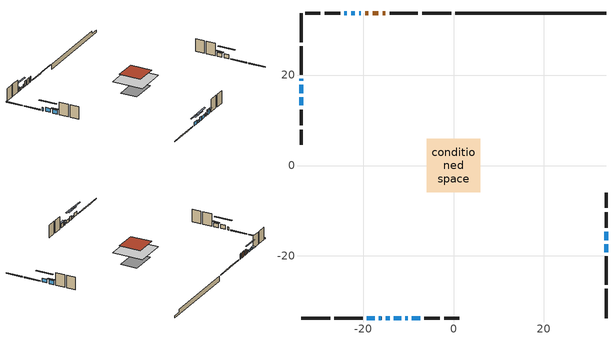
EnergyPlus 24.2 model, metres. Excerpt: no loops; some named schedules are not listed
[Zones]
conditioned space
 floor adiabatic (AdiabaticFloorConstruction): -5.93,-5.93 -5.93,5.93 5.93,5.93 5.93,-5.93 z2.92
 floor foundation (Slab1 construction): -5.09,-3.24 -5.09,3.24 5.09,3.24 5.09,-3.24 z-1.36
 wall outside (RimJoist1 construction): -0.51,33.74 -6.95,33.74 / -33.74,-33.74 -27.3,-33.74 / -33.74,33.74 -33.74,27.3 / 33.74,-33.74 33.74,-27.3 z0.48:0.78
 wall outside (RimJoist2 construction): -7.88,33.74 -14.12,33.74 / -26.37,-33.74 -20.12,-33.74 / -33.74,26.37 -33.74,20.12 / 33.74,-26.37 33.74,-20.12 z0.48:0.78
 wall outside (AdiabaticWallConstruction 1): -15.05,33.74 -15.7,33.74 / -16.62,33.74 -17.92,33.74 / -18.84,33.74 -19.56,33.74 z0.48:2.51
 wall outside (AdiabaticWallConstruction): -20.49,33.74 -20.88,33.74 / -33.74,19.2 -33.74,18.8 / -13.18,-33.74 -11.6,-33.74 z0.48:1.7; -21.81,33.74 -22.67,33.74 / -23.6,33.74 -24.13,33.74 z0.48:1.37; -19.19,-33.74 -17.42,-33.74 z0.48:1.93; -16.49,-33.74 -15.93,-33.74 / -10.67,-33.74 -10.11,-33.74 z0.48:1.4; -15,-33.74 -14.11,-33.74 / 33.74,-19.19 33.74,-17.41 / -9.18,-33.74 -7.4,-33.74 / 33.74,-16.48 33.74,-14.7 / -33.74,15.07 -33.74,13.28 z0.48:1.98; -33.74,17.88 -33.74,15.99 z0.48:2.03
 wall outside (Wall1 construction): -25.06,33.74 -28.53,33.74 / -6.47,-33.74 -3,-33.74 / -33.74,12.36 -33.74,8.89 / 33.74,-13.77 33.74,-10.3 z0.48:5.36
 wall outside (Wall2 construction): -29.46,33.74 -32.81,33.74 / -2.07,-33.74 1.28,-33.74 / -33.74,7.96 -33.74,4.61 / 33.74,-9.38 33.74,-6.03 z0.48:5.36
 wall foundation (FoundationWall1 construction): 0.42,33.74,-1.36 0.42,33.74,0.48 30.41,33.74,0.48 30.41,33.74,-0.54 33.74,33.74,-0.54 33.74,33.74,-1.36
 window (WindowConstruction 10): -20.49,33.74 -20.88,33.74 z0.48:1.7
 window (WindowConstruction 12): -33.74,19.19 -33.74,18.8 z0.48:1.7
 window (WindowConstruction 4): -21.81,33.74 -22.67,33.74 z0.48:1.37
 window (WindowConstruction 5): -19.19,-33.74 -17.42,-33.74 z0.48:1.93
 window (WindowConstruction 6): -16.49,-33.74 -15.93,-33.74 z0.48:1.39
 window (WindowConstruction 7): -15,-33.74 -14.11,-33.74 z0.48:1.98
 window (WindowConstruction 8): 33.74,-19.19 33.74,-17.41 z0.48:1.98
 window (WindowConstruction 9): -33.74,17.88 -33.74,15.99 z0.48:2.03
 window (WindowConstruction 13): -13.18,-33.74 -11.6,-33.74 z0.48:1.7
 window (WindowConstruction): -10.67,-33.74 -10.11,-33.74 z0.48:1.39
 window (WindowConstruction 1): -9.18,-33.74 -7.4,-33.74 z0.48:1.98
 window (WindowConstruction 2): 33.74,-16.48 33.74,-14.7 z0.48:1.98
 window (WindowConstruction 3): -33.74,15.07 -33.74,13.29 z0.48:1.98
 window (WindowConstruction 11): -23.6,33.74 -24.13,33.74 z0.48:1.37
 door (Door): -15.05,33.74 -15.7,33.74 z0.48:2.51
 door (Door 1): -16.63,33.74 -17.92,33.74 z0.48:2.51
 door (Door 2): -18.85,33.74 -19.56,33.74 z0.48:2.51
 ceiling adiabatic (AdiabaticFloorConstruction): 5.93,-5.93 5.93,5.93 -5.93,5.93 -5.93,-5.93 z2.92
 roof outside (Roof1 construction): -4.19,4.19 -4.19,-4.19 4.19,-4.19 4.19,4.19 z5.36
shading: -25.14,33.74 -19.34,33.74 -19.34,34.15 -25.14,34.15 z3.84; -14.95,-33.74 -21.66,-33.74 -21.66,-34.15 -14.95,-34.15 z4.4; -13.46,-33.74 -18.96,-33.74 -18.96,-34.15 -13.46,-34.15 z3.86; -11.64,-33.74 -17.47,-33.74 -17.47,-34.15 -11.64,-34.15 z4.45; 33.74,-14.94 33.74,-21.66 34.15,-21.66 34.15,-14.94 z4.45; -33.74,13.53 -33.74,20.34 -34.15,20.34 -34.15,13.53 z4.5; -9.65,-33.74 -11.13,-33.74 -11.13,-34.15 -9.65,-34.15 z1.85; -6.94,-33.74 -9.64,-33.74 -9.64,-34.15 -6.94,-34.15 z2.44; 33.74,-14.24 33.74,-16.94 34.15,-16.94 34.15,-14.24 z2.44; -33.74,12.83 -33.74,15.53 -34.15,15.53 -34.15,12.83 z2.44; -24.43,33.74 -23.3,33.74 -23.3,34.96 -24.43,34.96 z1.67
[Building]
Building 1: Terrain=Suburbs
[Site:Location]
Quebec Intl AP_QC: Latitude {deg}=46.8; Longitude {deg}=-71.38; Time Zone {hr}=-5; Elevation {m}=74; Keep Site Location Information=Yes
[Site:GroundTemperature:Shallow]
0.0108218, -2.24938, -2.43038, -1.3578, 2.94801, 7.23376, 10.9493, 13.303, 13.5029, 11.5886, 7.96783, 3.81355
[Site:WaterMainsTemperature]
Calculation Method=Schedule; Temperature Schedule=mains temperature schedule
[Material] Roughness=Rough; Thermal Absorptance=0.9
Name | Thickness {m} | Conductivity {W/m-K} | Density {kg/m3} | Specific Heat {J/kg-K} | Solar Absorptance | Visible Absorptance
asphalt or fiberglass shingles | 0.00635 | 0.162714 | 1121.4 | 1465.45 | 0.4 | 0.4
concrete 4.0 in. | 0.1016 | 1.803125 | 2242.8 | 837.4 | 0.7 | 0.7
concrete 8.0 in. | 0.2032 | 1.803125 | 2242.8 | 837.4 | 0.7 | 0.7
door material | 0.04445 | 0.0451087 | 512.64 | 1214.23 | 0.7 | 0.7
door material 1 | 0.04445 | 0.188738 | 512.64 | 1214.23 | 0.7 | 0.7
floor covering | 0.0127 | 0.0433444 | 54.468 | 1339.84 | 0.6 | 0.6
floor rigid ins; wall rigid ins 1 | 0.512978 | 0.029427 | 32.04 | 1214.23 | 0.7 | 0.7
floor stud and cavity | 0.1397 | 1.75129 | 37.0049 | 1207.88 | 0.7 | 0.7
furniture material conditioned space 1 | 0.1524 | 0.115458 | 640.8 | 1214.23 | 0.6 | 0.6
gypsum board | 0.00254 | 0.160291 | 801 | 837.4 | 0.6 | 0.6
gypsum board 1 | 0.0127 | 0.160291 | 801 | 837.4 | 0.6 | 0.6
osb sheathing 0.5 in. | 0.0127 | 0.115458 | 512.64 | 1214.23 | 0.7 | 0.7
osb sheathing 0.75 in. | 0.01905 | 0.115458 | 512.64 | 1214.23 | 0.7 | 0.7
osb sheathing 2.0 in. | 0.0508 | 0.115458 | 512.64 | 1214.23 | 0.7 | 0.7
rim joist rigid ins; wall rigid ins | 0.051816 | 0.029427 | 32.04 | 1214.23 | 0.7 | 0.7
rim joist stud and cavity | 0.0508 | 0.177588 | 50.32683 | 1063.81 | 0.6 | 0.6
rim joist stud and cavity 1 | 0.0508 | 0.183082 | 125.044 | 1163.47 | 0.6 | 0.6
roof stud and cavity | 0.0889 | 0.79336 | 50.32683 | 1063.81 | 0.7 | 0.7
wall stud and cavity | 0.1397 | 0.101978 | 139.0536 | 1170.24 | 0.7 | 0.7
wall stud and cavity 1 | 0.1397 | 0.203958 | 139.0536 | 1170.24 | 0.7 | 0.7
wall stud and cavity 2 | 0.0889 | 0.380278 | 52.3479 | 1209.89 | 0.7 | 0.7
wall stud and cavity 3 | 0.0889 | 0.391764 | 83.0341 | 1211.67 | 0.7 | 0.7
wood siding | 0.0254 | 0.102417 | 544.68 | 1172.36 | 0.4 | 0.4
wood siding 1; wood siding 2; wood siding 3 | 0.0254 | 0.102417 | 544.68 | 1172.36 | 0.7 | 0.7
[WindowMaterial:SimpleGlazingSystem]
Name | U-Factor {W/m2-K} | Solar Heat Gain Coefficient
WindowMaterial | 3.04227 | 0.45
WindowMaterial 1 | 2.98152 | 0.56
WindowMaterial 2 | 3.03035 | 0.5
WindowMaterial 3 | 2.89692 | 0.69
WindowMaterial 4 | 2.9395 | 0.62
WindowMaterial 5 | 2.992306 | 0.59
WindowMaterial 6 | 2.94348 | 0.64
[Construction]
AdiabaticFloorConstruction: floor stud and cavity, floor rigid ins, osb sheathing 0.75 in., floor covering
AdiabaticWallConstruction: wood siding 2, wall rigid ins 1, wall stud and cavity 2, gypsum board 1
AdiabaticWallConstruction 1: wood siding 3, wall rigid ins 1, wall stud and cavity 2, gypsum board 1
Door; Door 1: door material
Door 2: door material 1
FoundationWall1 construction: concrete 8.0 in.
furniture construction conditioned space 1: furniture material conditioned space 1
PartitionWallConstruction: gypsum board 1, wall stud and cavity 3, gypsum board 1
RimJoist1 construction: wood siding 1, rim joist stud and cavity
RimJoist2 construction: wood siding 1, rim joist rigid ins, osb sheathing 2.0 in., rim joist stud and cavity 1
Roof1 construction: asphalt or fiberglass shingles, roof stud and cavity, gypsum board
Slab1 construction: concrete 4.0 in.
Wall1 construction: wood siding, osb sheathing 0.5 in., wall stud and cavity, gypsum board 1
Wall2 construction: wood siding, wall rigid ins, osb sheathing 0.5 in., wall stud and cavity 1, gypsum board 1
WindowConstruction; WindowConstruction 6: WindowMaterial
WindowConstruction 1; WindowConstruction 2; WindowConstruction 3; WindowConstruction 7; WindowConstruction 8: WindowMaterial 1
WindowConstruction 10; WindowConstruction 11; WindowConstruction 12: WindowMaterial 5
WindowConstruction 13: WindowMaterial 6
WindowConstruction 4: WindowMaterial 2
WindowConstruction 5: WindowMaterial 3
WindowConstruction 9: WindowMaterial 4
[Zone]
conditioned space: Multiplier=1; Volume {m3}=474.5; Part of Total Floor Area=Yes
[Space]
conditioned space 1: Zone=conditioned space; Volume {m3}=474.5
[SurfaceProperty:ExposedFoundationPerimeter]
Slab1: Exposed Perimeter Calculation Method=TotalExposedPerimeter; Total Exposed Perimeter {m}=33.316
[InternalMass] Zone or ZoneList=conditioned space; Space or SpaceList=conditioned space 1
Name | Construction | Surface Area {m2}
furniture mass conditioned space 1 | furniture construction conditioned space 1 | 82.576
partition wall mass | PartitionWallConstruction | 206.44
[Lights]
interior lighting: Zone or ZoneList or Space or SpaceList=conditioned space 1; Schedule=interior lighting schedule; Design Level Calculation Method=LightingLevel; Lighting Level {W}=343.2; Return Air Fraction=0; Fraction Radiant=0.6; Fraction Visible=0.2; Fraction Replaceable=1
[People]
occupants: Zone or ZoneList or Space or SpaceList=conditioned space 1; Number of People Schedule=occupants schedule; Number of People Calculation Method=People; Number of People=3; Fraction Radiant=0.314171; Sensible Heat Fraction=0.56303; Activity Level Schedule=occupants activity schedule; Carbon Dioxide Generation Rate {m3/s-W}=0; Enable ASHRAE 55 Comfort Warnings=No; Mean Radiant Temperature Calculation Type=EnclosureAveraged
[ElectricEquipment] Zone or ZoneList or Space or SpaceList=conditioned space 1; Design Level Calculation Method=EquipmentLevel
Name | Schedule | Design Level {W} | Fraction Latent | Fraction Radiant | Fraction Lost
clothes dryer | clothes dryer schedule | 140.772 | 0.015 | 0.081 | 0.85
clothes washer | clothes washer schedule | 32.1985 | 0.03 | 0.162 | 0.7
cooking range | cooking range schedule | 215.147 | 0.08 | 0.432 | 0.2
dishwasher | dishwasher schedule | 66.8632 | 0.3 | 0.18 | 0.4
fridge | fridge schedule | 72.9452 | 0 | 0.6 | 0
mech vent house fan | mech vent house fan schedule | 0 | 0 | 0 | 1
mech vent house fan cfis | mech vent house fan cfis schedule | 0 | 0 | 0 | 0
mech vent range fan 0 | mech vent range fan 0 schedule | 57 | 0 | 0 | 1
misc plug loads | misc plug loads schedule | 494.7 | 0.045 | 0.513 | 0.1
whole house fan | Always On Discrete | 0 | 0 | 0 | 1
[OtherEquipment] Zone or ZoneList or Space or SpaceList=conditioned space 1; Design Level Calculation Method=EquipmentLevel
Name | Fuel Type | Schedule | Design Level {W} | Fraction Latent | Fraction Radiant | Fraction Lost
clothes dryer 1 | Electricity | clothes dryer schedule | 0 | 0.015 | 0.081 | 0.85
cooking range 1 | Electricity | cooking range schedule | 0 | 0.08 | 0.432 | 0.2
general water use latent | None | general water use schedule | 62.594 | 1 | 0 | 0
general water use sensible | None | general water use schedule | -61.6891 | 0 | 0.6 | 0
mech vent house fan latent load | None | Always On Discrete | 0 | 1 | 0 | 0
mech vent house fan sensible load | None | Always On Discrete | 0 | 0 | 0 | 0
water heater energy adjustment1 | Electricity | Always On Discrete | 0.01 | 0 | 0 | 1
[ZoneInfiltration:DesignFlowRate] Zone or ZoneList or Space or SpaceList=conditioned space 1; Schedule=Always On Discrete; Design Flow Rate Calculation Method=Flow/Zone; Design Flow Rate {m3/s}=0
infil flow; natural vent flow; whole house fan flow
[AvailabilityManager:Scheduled]
furnace airloop Availability Manager: Schedule=Always On Discrete
[Foundation:Kiva]
Foundation Kiva 1: Initial Indoor Air Temperature {C}=18; Wall Height Above Grade {m}=0.479999; Wall Depth Below Slab {m}=0.2032
[Foundation:Kiva:Settings]
Soil Conductivity {W/m-K}=0.849921; Soil Density {kg/m3}=1842.3; Soil Specific Heat {J/kg-K}=418.7; Ground Solar Absorptivity=0.9; Ground Thermal Absorptivity=0.9; Ground Surface Roughness {m}=0.03; Far-Field Width {m}=40; Deep-Ground Boundary Condition=ZeroFlux; Deep-Ground Depth {m}=40; Minimum Cell Dimension {m}=0.2; Maximum Cell Growth Coefficient=3; Simulation Timestep=Timestep
[Exterior:Lights]
exterior lighting: Schedule=exterior lighting schedule; Design Level {W}=75.6
[EnergyManagementSystem:GlobalVariable]
furnace_airloop_Fan_RTF
infil_program_Qfan
infil_program_Qinf
natural_vent_program_Qnv
natural_vent_program_Qwhf
[EnergyManagementSystem:Sensor]
Name | Output:Variable or Output:Meter Index Key | Output:Variable or Output:Meter
airflow_gain | infil flow | Infiltration Sensible Heat Gain Energy
airflow_gain_1 | natural vent flow | Infiltration Sensible Heat Gain Energy
airflow_gain_2 | whole house fan flow | Infiltration Sensible Heat Gain Energy
airflow_loss | infil flow | Infiltration Sensible Heat Loss Energy
airflow_loss_1 | natural vent flow | Infiltration Sensible Heat Loss Energy
airflow_loss_2 | whole house fan flow | Infiltration Sensible Heat Loss Energy
clg_load_cond |  | Cooling:EnergyTransfer:Zone:CONDITIONED SPACE
clg_sp_s; clg_sp_s_1 | cooling setpoint | Schedule Value
clothes_dryer_exhaust_0_sch_s | clothes dryer exhaust 0 schedule | Schedule Value
cool_season | cooling season schedule | Schedule Value
htg_load_cond |  | Heating:EnergyTransfer:Zone:CONDITIONED SPACE
htg_sp_s; htg_sp_s_1 | heating setpoint | Schedule Value
ig_ee_conv | clothes dryer | Electric Equipment Convective Heating Energy
ig_ee_conv_2 | cooking range | Electric Equipment Convective Heating Energy
ig_ee_conv_4 | fridge | Electric Equipment Convective Heating Energy
ig_ee_conv_5 | misc plug loads | Electric Equipment Convective Heating Energy
ig_ee_conv_6 | whole house fan | Electric Equipment Convective Heating Energy
ig_ee_rad | clothes dryer | Electric Equipment Radiant Heating Energy
ig_ee_rad_2 | cooking range | Electric Equipment Radiant Heating Energy
ig_ee_rad_4 | fridge | Electric Equipment Radiant Heating Energy
ig_ee_rad_5 | misc plug loads | Electric Equipment Radiant Heating Energy
ig_ee_rad_6 | whole house fan | Electric Equipment Radiant Heating Energy
ig_lgt_conv | interior lighting | Lights Convective Heating Energy
ig_lgt_rad | interior lighting | Lights Radiant Heating Energy
ig_lgt_vis | interior lighting | Lights Visible Radiation Heating Energy
ig_oe_conv | clothes dryer 1 | Other Equipment Convective Heating Energy
ig_oe_conv_1 | cooking range 1 | Other Equipment Convective Heating Energy
ig_oe_conv_2 | general water use latent | Other Equipment Convective Heating Energy
ig_oe_conv_3 | general water use sensible | Other Equipment Convective Heating Energy
ig_oe_conv_4 | water heater energy adjustment1 | Other Equipment Convective Heating Energy
ig_oe_rad | clothes dryer 1 | Other Equipment Radiant Heating Energy
ig_oe_rad_1 | cooking range 1 | Other Equipment Radiant Heating Energy
ig_oe_rad_2 | general water use latent | Other Equipment Radiant Heating Energy
ig_oe_rad_3 | general water use sensible | Other Equipment Radiant Heating Energy
ig_oe_rad_4 | water heater energy adjustment1 | Other Equipment Radiant Heating Energy
ig_ppl_conv | occupants | People Convective Heating Energy
ig_ppl_rad | occupants | People Radiant Heating Energy
im_conv | furniture mass conditioned space 1 | Surface Inside Face Convection Heat Gain Energy
im_conv_1 | partition wall mass | Surface Inside Face Convection Heat Gain Energy
im_ig | furniture mass conditioned space 1 | Surface Inside Face Internal Gains Radiation Heat Gain Energy
im_ig_1 | partition wall mass | Surface Inside Face Internal Gains Radiation Heat Gain Energy
im_lgt | furniture mass conditioned space 1 | Surface Inside Face Lights Radiation Heat Gain Energy
im_lgt_1 | partition wall mass | Surface Inside Face Lights Radiation Heat Gain Energy
im_sol | furniture mass conditioned space 1 | Surface Inside Face Solar Radiation Heat Gain Energy
im_sol_1 | partition wall mass | Surface Inside Face Solar Radiation Heat Gain Energy
im_surf | furniture mass conditioned space 1 | Surface Inside Face Net Surface Thermal Radiation Heat Gain Energy
im_surf_1 | partition wall mass | Surface Inside Face Net Surface Thermal Radiation Heat Gain Energy
mech_vent_range_fan_0_sch_s | mech vent range fan 0 schedule | Schedule Value
mv_conv | mech vent house fan | Electric Equipment Convective Heating Energy
mv_conv_1 | mech vent house fan cfis | Electric Equipment Convective Heating Energy
mv_conv_2 | mech vent range fan 0 | Electric Equipment Convective Heating Energy
mv_conv_3 | mech vent house fan latent load | Other Equipment Convective Heating Energy
mv_conv_4 | mech vent house fan sensible load | Other Equipment Convective Heating Energy
mv_rad | mech vent house fan | Electric Equipment Radiant Heating Energy
mv_rad_1 | mech vent house fan cfis | Electric Equipment Radiant Heating Energy
mv_rad_2 | mech vent range fan 0 | Electric Equipment Radiant Heating Energy
mv_rad_3 | mech vent house fan latent load | Other Equipment Radiant Heating Energy
mv_rad_4 | mech vent house fan sensible load | Other Equipment Radiant Heating Energy
natural_vent_s | natural vent schedule | Schedule Value
out_pb_s |  | Site Outdoor Air Barometric Pressure
out_wt_s |  | Site Outdoor Air Humidity Ratio
site_vw_s |  | Site Wind Speed
ss_back_out | Window1 | Surface Window Shortwave from Zone Back Out Window Heat Transfer Rate
ss_back_out_1 | Window10 | Surface Window Shortwave from Zone Back Out Window Heat Transfer Rate
ss_back_out_10 | Window3 | Surface Window Shortwave from Zone Back Out Window Heat Transfer Rate
ss_back_out_11 | Window5 | Surface Window Shortwave from Zone Back Out Window Heat Transfer Rate
ss_back_out_12 | Window7 | Surface Window Shortwave from Zone Back Out Window Heat Transfer Rate
ss_back_out_13 | Window9 | Surface Window Shortwave from Zone Back Out Window Heat Transfer Rate
ss_back_out_2 | Window11 | Surface Window Shortwave from Zone Back Out Window Heat Transfer Rate
ss_back_out_3 | Window12 | Surface Window Shortwave from Zone Back Out Window Heat Transfer Rate
ss_back_out_4 | Window13 | Surface Window Shortwave from Zone Back Out Window Heat Transfer Rate
ss_back_out_5 | Window14 | Surface Window Shortwave from Zone Back Out Window Heat Transfer Rate
ss_back_out_6 | Window15 | Surface Window Shortwave from Zone Back Out Window Heat Transfer Rate
ss_back_out_7 | Window17 | Surface Window Shortwave from Zone Back Out Window Heat Transfer Rate
ss_back_out_8 | Window18 | Surface Window Shortwave from Zone Back Out Window Heat Transfer Rate
ss_back_out_9 | Window2 | Surface Window Shortwave from Zone Back Out Window Heat Transfer Rate
ss_conv | Door1 | Surface Inside Face Convection Heat Gain Energy
ss_conv_1 | Door2 | Surface Inside Face Convection Heat Gain Energy
ss_conv_10 | Window17 | Surface Inside Face Convection Heat Gain Energy
ss_conv_11 | Window18 | Surface Inside Face Convection Heat Gain Energy
ss_conv_12 | Window2 | Surface Inside Face Convection Heat Gain Energy
ss_conv_13 | Window3 | Surface Inside Face Convection Heat Gain Energy
ss_conv_14 | Window5 | Surface Inside Face Convection Heat Gain Energy
ss_conv_15 | Window7 | Surface Inside Face Convection Heat Gain Energy
ss_conv_16 | Window9 | Surface Inside Face Convection Heat Gain Energy
ss_conv_2 | Door4 | Surface Inside Face Convection Heat Gain Energy
ss_conv_3 | Window1 | Surface Inside Face Convection Heat Gain Energy
ss_conv_4 | Window10 | Surface Inside Face Convection Heat Gain Energy
ss_conv_5 | Window11 | Surface Inside Face Convection Heat Gain Energy
ss_conv_6 | Window12 | Surface Inside Face Convection Heat Gain Energy
ss_conv_7 | Window13 | Surface Inside Face Convection Heat Gain Energy
ss_conv_8 | Window14 | Surface Inside Face Convection Heat Gain Energy
ss_conv_9 | Window15 | Surface Inside Face Convection Heat Gain Energy
ss_ig | Door1 | Surface Inside Face Internal Gains Radiation Heat Gain Energy
ss_ig_1 | Door2 | Surface Inside Face Internal Gains Radiation Heat Gain Energy
ss_ig_10 | Window17 | Surface Inside Face Internal Gains Radiation Heat Gain Energy
ss_ig_11 | Window18 | Surface Inside Face Internal Gains Radiation Heat Gain Energy
ss_ig_12 | Window2 | Surface Inside Face Internal Gains Radiation Heat Gain Energy
ss_ig_13 | Window3 | Surface Inside Face Internal Gains Radiation Heat Gain Energy
ss_ig_14 | Window5 | Surface Inside Face Internal Gains Radiation Heat Gain Energy
ss_ig_15 | Window7 | Surface Inside Face Internal Gains Radiation Heat Gain Energy
ss_ig_16 | Window9 | Surface Inside Face Internal Gains Radiation Heat Gain Energy
ss_ig_2 | Door4 | Surface Inside Face Internal Gains Radiation Heat Gain Energy
ss_ig_3 | Window1 | Surface Inside Face Internal Gains Radiation Heat Gain Energy
ss_ig_4 | Window10 | Surface Inside Face Internal Gains Radiation Heat Gain Energy
ss_ig_5 | Window11 | Surface Inside Face Internal Gains Radiation Heat Gain Energy
ss_ig_6 | Window12 | Surface Inside Face Internal Gains Radiation Heat Gain Energy
ss_ig_7 | Window13 | Surface Inside Face Internal Gains Radiation Heat Gain Energy
ss_ig_8 | Window14 | Surface Inside Face Internal Gains Radiation Heat Gain Energy
ss_ig_9 | Window15 | Surface Inside Face Internal Gains Radiation Heat Gain Energy
ss_lgt | Door1 | Surface Inside Face Lights Radiation Heat Gain Energy
ss_lgt_1 | Door2 | Surface Inside Face Lights Radiation Heat Gain Energy
ss_lgt_2 | Door4 | Surface Inside Face Lights Radiation Heat Gain Energy
ss_sol | Door1 | Surface Inside Face Solar Radiation Heat Gain Energy
ss_sol_1 | Door2 | Surface Inside Face Solar Radiation Heat Gain Energy
ss_sol_2 | Door4 | Surface Inside Face Solar Radiation Heat Gain Energy
ss_surf | Door1 | Surface Inside Face Net Surface Thermal Radiation Heat Gain Energy
ss_surf_1 | Door2 | Surface Inside Face Net Surface Thermal Radiation Heat Gain Energy
ss_surf_10 | Window17 | Surface Inside Face Net Surface Thermal Radiation Heat Gain Energy
ss_surf_11 | Window18 | Surface Inside Face Net Surface Thermal Radiation Heat Gain Energy
ss_surf_12 | Window2 | Surface Inside Face Net Surface Thermal Radiation Heat Gain Energy
ss_surf_13 | Window3 | Surface Inside Face Net Surface Thermal Radiation Heat Gain Energy
ss_surf_14 | Window5 | Surface Inside Face Net Surface Thermal Radiation Heat Gain Energy
ss_surf_15 | Window7 | Surface Inside Face Net Surface Thermal Radiation Heat Gain Energy
ss_surf_16 | Window9 | Surface Inside Face Net Surface Thermal Radiation Heat Gain Energy
ss_surf_2 | Door4 | Surface Inside Face Net Surface Thermal Radiation Heat Gain Energy
ss_surf_3 | Window1 | Surface Inside Face Net Surface Thermal Radiation Heat Gain Energy
ss_surf_4 | Window10 | Surface Inside Face Net Surface Thermal Radiation Heat Gain Energy
ss_surf_5 | Window11 | Surface Inside Face Net Surface Thermal Radiation Heat Gain Energy
ss_surf_6 | Window12 | Surface Inside Face Net Surface Thermal Radiation Heat Gain Energy
ss_surf_7 | Window13 | Surface Inside Face Net Surface Thermal Radiation Heat Gain Energy
ss_surf_8 | Window14 | Surface Inside Face Net Surface Thermal Radiation Heat Gain Energy
ss_surf_9 | Window15 | Surface Inside Face Net Surface Thermal Radiation Heat Gain Energy
ss_trans_in | Window1 | Surface Window Transmitted Solar Radiation Rate
ss_trans_in_1 | Window10 | Surface Window Transmitted Solar Radiation Rate
ss_trans_in_10 | Window3 | Surface Window Transmitted Solar Radiation Rate
ss_trans_in_11 | Window5 | Surface Window Transmitted Solar Radiation Rate
ss_trans_in_12 | Window7 | Surface Window Transmitted Solar Radiation Rate
ss_trans_in_13 | Window9 | Surface Window Transmitted Solar Radiation Rate
ss_trans_in_2 | Window11 | Surface Window Transmitted Solar Radiation Rate
ss_trans_in_3 | Window12 | Surface Window Transmitted Solar Radiation Rate
ss_trans_in_4 | Window13 | Surface Window Transmitted Solar Radiation Rate
ss_trans_in_5 | Window14 | Surface Window Transmitted Solar Radiation Rate
ss_trans_in_6 | Window15 | Surface Window Transmitted Solar Radiation Rate
ss_trans_in_7 | Window17 | Surface Window Transmitted Solar Radiation Rate
ss_trans_in_8 | Window18 | Surface Window Transmitted Solar Radiation Rate
ss_trans_in_9 | Window2 | Surface Window Transmitted Solar Radiation Rate
ss_trans_out | Window1 | Surface Inside Face Initial Transmitted Diffuse Transmitted Out Window Solar Radiation Rate
ss_trans_out_1 | Window10 | Surface Inside Face Initial Transmitted Diffuse Transmitted Out Window Solar Radiation Rate
ss_trans_out_10 | Window3 | Surface Inside Face Initial Transmitted Diffuse Transmitted Out Window Solar Radiation Rate
ss_trans_out_11 | Window5 | Surface Inside Face Initial Transmitted Diffuse Transmitted Out Window Solar Radiation Rate
ss_trans_out_12 | Window7 | Surface Inside Face Initial Transmitted Diffuse Transmitted Out Window Solar Radiation Rate
ss_trans_out_13 | Window9 | Surface Inside Face Initial Transmitted Diffuse Transmitted Out Window Solar Radiation Rate
ss_trans_out_2 | Window11 | Surface Inside Face Initial Transmitted Diffuse Transmitted Out Window Solar Radiation Rate
ss_trans_out_3 | Window12 | Surface Inside Face Initial Transmitted Diffuse Transmitted Out Window Solar Radiation Rate
ss_trans_out_4 | Window13 | Surface Inside Face Initial Transmitted Diffuse Transmitted Out Window Solar Radiation Rate
ss_trans_out_5 | Window14 | Surface Inside Face Initial Transmitted Diffuse Transmitted Out Window Solar Radiation Rate
ss_trans_out_6 | Window15 | Surface Inside Face Initial Transmitted Diffuse Transmitted Out Window Solar Radiation Rate
ss_trans_out_7 | Window17 | Surface Inside Face Initial Transmitted Diffuse Transmitted Out Window Solar Radiation Rate
ss_trans_out_8 | Window18 | Surface Inside Face Initial Transmitted Diffuse Transmitted Out Window Solar Radiation Rate
ss_trans_out_9 | Window2 | Surface Inside Face Initial Transmitted Diffuse Transmitted Out Window Solar Radiation Rate
s_conv | FoundationWall1 | Surface Inside Face Convection Heat Gain Energy
s_conv_1 | inferred conditioned ceiling | Surface Inside Face Convection Heat Gain Energy
s_conv_10 | RimJoist2:90 | Surface Inside Face Convection Heat Gain Energy
s_conv_11 | Roof1 | Surface Inside Face Convection Heat Gain Energy
s_conv_12 | Slab1 | Surface Inside Face Convection Heat Gain Energy
s_conv_13 | Wall1:0 | Surface Inside Face Convection Heat Gain Energy
s_conv_14 | Wall1:180 | Surface Inside Face Convection Heat Gain Energy
s_conv_15 | Wall1:270 | Surface Inside Face Convection Heat Gain Energy
s_conv_16 | Wall1:90 | Surface Inside Face Convection Heat Gain Energy
s_conv_17 | Wall2:0 | Surface Inside Face Convection Heat Gain Energy
